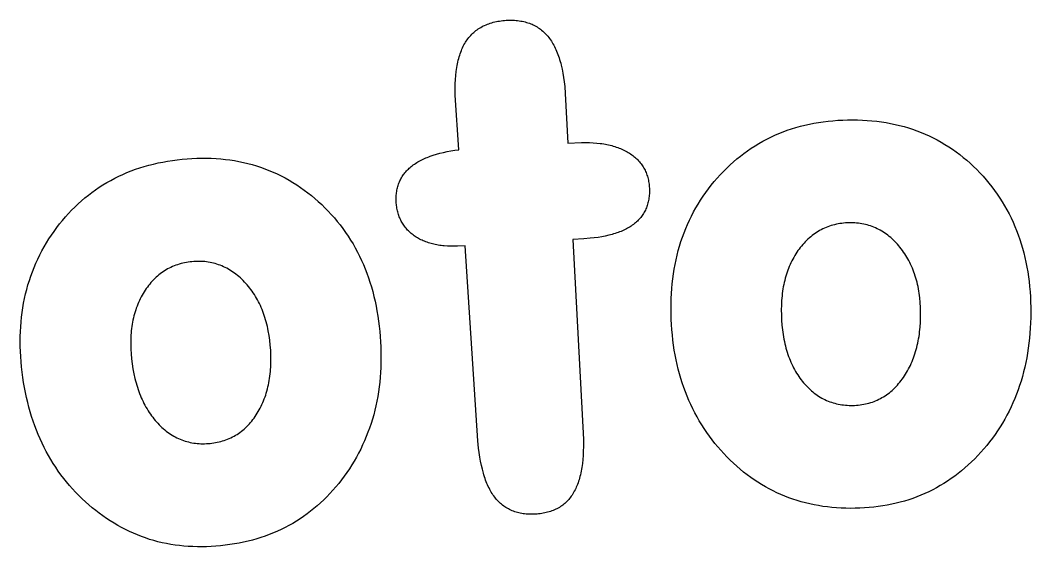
# Model space of a CAD drawing. Extents: x -180 to 180, y -105 to 115.
# Drawn here: x -28.27 to 0.59, y 7.85 to 22.89 of the extents above; entities that cross this region are included whole.
import ezdxf

# ---------------------------------------------------------------- set-up
doc = ezdxf.new("R2010")
doc.units = 0

msp = doc.modelspace()

# ---------------------------------------------------------------- linework, layer by layer
at = {"layer": 'TEXT'}
for points in [[(-15.563824, 16.450142, 0), (-15.779975, 16.437237, 0), (-15.878319, 16.434933, 0), (-15.974067, 16.435618, 0), (-16.067325, 16.439276, 0), (-16.158036, 16.445913, 0), (-16.202439, 16.450357, 0), (-16.246217, 16.455561, 0), (-16.289384, 16.461533, 0), (-16.331943, 16.468275, 0), (-16.373897, 16.475789, 0), (-16.415247, 16.484074, 0), (-16.455997, 16.493131, 0), (-16.496141, 16.502956, 0), (-16.535676, 16.513545, 0), (-16.574597, 16.524893, 0), (-16.612897, 16.536994, 0), (-16.650559, 16.549837, 0), (-16.687563, 16.563409, 0), (-16.723892, 16.577699, 0), (-16.759527, 16.592695, 0), (-16.794459, 16.608392, 0), (-16.82868, 16.624787, 0), (-16.86218, 16.641875, 0), (-16.894954, 16.659652, 0), (-16.926991, 16.678116, 0), (-16.958284, 16.697262, 0), (-16.988825, 16.717085, 0), (-17.018606, 16.737583, 0), (-17.047619, 16.758752, 0), (-17.075855, 16.780587, 0), (-17.103308, 16.803085, 0), (-17.129969, 16.826242, 0), (-17.15583, 16.850054, 0), (-17.180884, 16.874518, 0), (-17.205123, 16.899628, 0), (-17.228539, 16.925382, 0), (-17.251126, 16.951771, 0), (-17.272878, 16.978788, 0), (-17.293791, 17.006425, 0), (-17.313858, 17.034674, 0), (-17.333073, 17.063527, 0), (-17.351432, 17.092977, 0), (-17.368928, 17.123016, 0), (-17.385557, 17.153634, 0), (-17.401313, 17.184815, 0), (-17.416195, 17.216543, 0), (-17.430199, 17.2488, 0), (-17.443321, 17.281568, 0), (-17.455559, 17.314831, 0), (-17.466908, 17.348572, 0), (-17.477365, 17.382772, 0), (-17.486928, 17.417414, 0), (-17.495594, 17.452472, 0), (-17.50336, 17.487922, 0), (-17.510224, 17.523736, 0), (-17.516184, 17.559888, 0), (-17.521238, 17.596353, 0), (-17.525384, 17.633105, 0), (-17.528618, 17.670117, 0), (-17.530939, 17.707351, 0), (-17.53234, 17.74472, 0), (-17.532814, 17.782123, 0), (-17.532357, 17.81946, 0), (-17.53096, 17.856636, 0), (-17.528619, 17.893578, 0), (-17.52533, 17.930217, 0), (-17.521087, 17.966484, 0), (-17.515887, 18.00232, 0), (-17.509728, 18.037708, 0), (-17.502609, 18.072639, 0), (-17.49453, 18.107104, 0), (-17.485489, 18.141096, 0), (-17.475487, 18.174604, 0), (-17.464522, 18.207622, 0), (-17.452594, 18.240141, 0), (-17.439702, 18.272153, 0), (-17.425845, 18.303655, 0), (-17.411024, 18.334646, 0), (-17.395238, 18.365123, 0), (-17.378486, 18.395085, 0), (-17.360769, 18.42453, 0), (-17.342086, 18.453455, 0), (-17.322437, 18.481859, 0), (-17.301822, 18.509741, 0), (-17.28024, 18.5371, 0), (-17.257692, 18.563939, 0), (-17.234178, 18.590256, 0), (-17.209698, 18.616055, 0), (-17.184252, 18.641334, 0), (-17.157839, 18.666096, 0), (-17.130461, 18.690341, 0), (-17.102117, 18.714069, 0), (-17.072807, 18.737282, 0), (-17.042531, 18.759979, 0), (-17.01129, 18.78216, 0), (-16.979082, 18.803826, 0), (-16.945909, 18.824976, 0), (-16.91177, 18.845612, 0), (-16.876665, 18.865732, 0), (-16.840595, 18.885338, 0), (-16.803559, 18.90443, 0), (-16.765558, 18.923006, 0), (-16.726591, 18.941069, 0), (-16.686658, 18.958618, 0), (-16.64576, 18.975653, 0), (-16.603897, 18.992174, 0), (-16.561068, 19.008181, 0), (-16.472514, 19.038656, 0), (-16.380098, 19.067078, 0), (-16.283821, 19.093448, 0), (-16.183683, 19.117765, 0), (-16.079684, 19.140031, 0), (-15.971824, 19.160245, 0), (-15.860103, 19.178409, 0), (-15.744522, 19.194522, 0), (-15.8436, 20.751482, 0), (-15.845375, 20.819076, 0), (-15.846378, 20.950539, 0), (-15.844012, 21.077519, 0), (-15.838286, 21.200157, 0), (-15.829199, 21.318452, 0), (-15.816755, 21.432387, 0), (-15.809275, 21.487714, 0), (-15.800956, 21.541945, 0), (-15.7918, 21.595077, 0), (-15.781806, 21.647112, 0), (-15.770975, 21.69805, 0), (-15.759307, 21.747892, 0), (-15.746802, 21.796638, 0), (-15.733456, 21.844294, 0), (-15.719267, 21.890864, 0), (-15.704232, 21.936352, 0), (-15.688347, 21.980762, 0), (-15.671609, 22.024098, 0), (-15.654015, 22.06636, 0), (-15.635563, 22.107551, 0), (-15.61625, 22.147674, 0), (-15.596072, 22.186729, 0), (-15.575028, 22.22472, 0), (-15.553113, 22.261647, 0), (-15.530325, 22.297513, 0), (-15.50666, 22.33232, 0), (-15.482115, 22.36607, 0), (-15.456685, 22.398765, 0), (-15.430367, 22.430406, 0), (-15.403157, 22.460996, 0), (-15.37505, 22.490535, 0), (-15.346043, 22.519027, 0), (-15.316133, 22.546473, 0), (-15.285319, 22.572874, 0), (-15.253599, 22.598231, 0), (-15.220973, 22.622546, 0), (-15.187441, 22.645818, 0), (-15.153002, 22.66805, 0), (-15.117655, 22.689242, 0), (-15.081399, 22.709395, 0), (-15.044236, 22.72851, 0), (-15.006172, 22.746587, 0), (-14.967218, 22.763625, 0), (-14.927382, 22.779625, 0), (-14.886673, 22.794586, 0), (-14.8451, 22.808508, 0), (-14.802672, 22.821391, 0), (-14.759399, 22.833233, 0), (-14.715301, 22.844035, 0), (-14.670449, 22.853791, 0), (-14.624924, 22.862495, 0), (-14.578807, 22.870143, 0), (-14.532188, 22.876729, 0), (-14.485188, 22.882244, 0), (-14.437932, 22.886681, 0), (-14.390549, 22.890032, 0), (-14.343164, 22.892289, 0), (-14.295894, 22.893445, 0), (-14.248854, 22.893495, 0), (-14.202159, 22.892433, 0), (-14.155916, 22.890252, 0), (-14.110197, 22.886949, 0), (-14.065068, 22.882522, 0), (-14.020593, 22.876967, 0), (-13.976827, 22.870282, 0), (-13.933784, 22.862465, 0), (-13.891472, 22.853516, 0), (-13.849895, 22.843434, 0), (-13.809059, 22.832219, 0), (-13.768969, 22.819869, 0), (-13.729631, 22.806385, 0), (-13.691051, 22.791765, 0), (-13.653232, 22.776009, 0), (-13.616175, 22.759116, 0), (-13.579879, 22.741084, 0), (-13.544343, 22.721913, 0), (-13.509566, 22.701601, 0), (-13.475547, 22.680148, 0), (-13.442285, 22.657553, 0), (-13.409779, 22.633813, 0), (-13.378027, 22.608929, 0), (-13.347027, 22.582899, 0), (-13.316776, 22.555721, 0), (-13.28727, 22.527393, 0), (-13.258507, 22.497914, 0), (-13.230483, 22.467283, 0), (-13.203195, 22.435498, 0), (-13.17664, 22.402557, 0), (-13.150815, 22.368458, 0), (-13.125717, 22.333201, 0), (-13.101344, 22.296784, 0), (-13.077694, 22.259204, 0), (-13.054764, 22.220462, 0), (-13.032551, 22.180554, 0), (-13.011054, 22.13948, 0), (-12.990269, 22.097238, 0), (-12.970194, 22.053826, 0), (-12.950826, 22.00924, 0), (-12.93216, 21.963478, 0), (-12.914192, 21.916534, 0), (-12.896918, 21.868407, 0), (-12.880339, 21.819093, 0), (-12.864451, 21.768592, 0), (-12.849257, 21.716901, 0), (-12.834754, 21.664021, 0), (-12.820943, 21.609951, 0), (-12.7954, 21.498246, 0), (-12.772632, 21.381801, 0), (-12.752642, 21.260648, 0), (-12.735436, 21.134842, 0), (-12.721012, 21.004389, 0), (-12.70448, 20.797914, 0), (-12.6293, 19.379182, 0), (-12.238652, 19.398009, 0), (-12.125659, 19.399405, 0), (-12.015818, 19.397693, 0), (-11.90903, 19.39289, 0), (-11.805359, 19.385, 0), (-11.704798, 19.374002, 0), (-11.655662, 19.367324, 0), (-11.607284, 19.359855, 0), (-11.559661, 19.351594, 0), (-11.512792, 19.342541, 0), (-11.466675, 19.332695, 0), (-11.421314, 19.32206, 0), (-11.376715, 19.31064, 0), (-11.332882, 19.298441, 0), (-11.289822, 19.285467, 0), (-11.247552, 19.271731, 0), (-11.206088, 19.257249, 0), (-11.16545, 19.242034, 0), (-11.125653, 19.226099, 0), (-11.086707, 19.209451, 0), (-11.04862, 19.192094, 0), (-11.011399, 19.174034, 0), (-10.975052, 19.155277, 0), (-10.939586, 19.135826, 0), (-10.905009, 19.115688, 0), (-10.871329, 19.094867, 0), (-10.838553, 19.073368, 0), (-10.806687, 19.051196, 0), (-10.775741, 19.028353, 0), (-10.74572, 19.004844, 0), (-10.716631, 18.980672, 0), (-10.688483, 18.955841, 0), (-10.661282, 18.930355, 0), (-10.635035, 18.904217, 0), (-10.609749, 18.87743, 0), (-10.585429, 18.849998, 0), (-10.56208, 18.821922, 0), (-10.539707, 18.793204, 0), (-10.518314, 18.763846, 0), (-10.497906, 18.733851, 0), (-10.478487, 18.703221, 0), (-10.460063, 18.671957, 0), (-10.442638, 18.640062, 0), (-10.426213, 18.60754, 0), (-10.410792, 18.574397, 0), (-10.396375, 18.540636, 0), (-10.382965, 18.506262, 0), (-10.370564, 18.47128, 0), (-10.359172, 18.435694, 0), (-10.348793, 18.399509, 0), (-10.339428, 18.362737, 0), (-10.331078, 18.325415, 0), (-10.323741, 18.287587, 0), (-10.317418, 18.249299, 0), (-10.312108, 18.210602, 0), (-10.30781, 18.171575, 0), (-10.304523, 18.132305, 0), (-10.302243, 18.092879, 0), (-10.30097, 18.053385, 0), (-10.300702, 18.013913, 0), (-10.301439, 17.974556, 0), (-10.303181, 17.935406, 0), (-10.305927, 17.89655, 0), (-10.309676, 17.858056, 0), (-10.31443, 17.819988, 0), (-10.320188, 17.782408, 0), (-10.326951, 17.74537, 0), (-10.334717, 17.708891, 0), (-10.343488, 17.672979, 0), (-10.353263, 17.637642, 0), (-10.364041, 17.602888, 0), (-10.375823, 17.568723, 0), (-10.388608, 17.535156, 0), (-10.402396, 17.502195, 0), (-10.417186, 17.469846, 0), (-10.432979, 17.438112, 0), (-10.449773, 17.406994, 0), (-10.467569, 17.376495, 0), (-10.486365, 17.346614, 0), (-10.506161, 17.317356, 0), (-10.526957, 17.288719, 0), (-10.548751, 17.260708, 0), (-10.571544, 17.233321, 0), (-10.595335, 17.20656, 0), (-10.620122, 17.180423, 0), (-10.645906, 17.15491, 0), (-10.672685, 17.130019, 0), (-10.700458, 17.105749, 0), (-10.729225, 17.082101, 0), (-10.758986, 17.059072, 0), (-10.789739, 17.036662, 0), (-10.821483, 17.014871, 0), (-10.854219, 16.993697, 0), (-10.887944, 16.97314, 0), (-10.92266, 16.953199, 0), (-10.958364, 16.933874, 0), (-10.995057, 16.915163, 0), (-11.032738, 16.897066, 0), (-11.071406, 16.879582, 0), (-11.111059, 16.862711, 0), (-11.151697, 16.846451, 0), (-11.193319, 16.830803, 0), (-11.235922, 16.815765, 0), (-11.279507, 16.801338, 0), (-11.324073, 16.787522, 0), (-11.36962, 16.774317, 0), (-11.463658, 16.749741, 0), (-11.561621, 16.727609, 0), (-11.663514, 16.70792, 0), (-11.769355, 16.690664, 0), (-11.879171, 16.675832, 0), (-11.992909, 16.663422, 0), (-12.171352, 16.649309, 0), (-12.484499, 16.632674, 0), (-12.186341, 10.916498, 0), (-12.185362, 10.715427, 0), (-12.188564, 10.587051, 0), (-12.194847, 10.463212, 0), (-12.204207, 10.343912, 0), (-12.216633, 10.22916, 0), (-12.232119, 10.118964, 0), (-12.241007, 10.065577, 0), (-12.250657, 10.013332, 0), (-12.261068, 9.962228, 0), (-12.272239, 9.912267, 0), (-12.28417, 9.863449, 0), (-12.29686, 9.815771, 0), (-12.310309, 9.769232, 0), (-12.324517, 9.723829, 0), (-12.339486, 9.679559, 0), (-12.355217, 9.636416, 0), (-12.371715, 9.594395, 0), (-12.388981, 9.553488, 0), (-12.407022, 9.513688, 0), (-12.425845, 9.474985, 0), (-12.445461, 9.437371, 0), (-12.465881, 9.400834, 0), (-12.487112, 9.365366, 0), (-12.509161, 9.330962, 0), (-12.532031, 9.297621, 0), (-12.555728, 9.26534, 0), (-12.580254, 9.234115, 0), (-12.605615, 9.203944, 0), (-12.631814, 9.174824, 0), (-12.658855, 9.146753, 0), (-12.686743, 9.119728, 0), (-12.71548, 9.093746, 0), (-12.745068, 9.068806, 0), (-12.775509, 9.044907, 0), (-12.806804, 9.022046, 0), (-12.838956, 9.000221, 0), (-12.871967, 8.979431, 0), (-12.905839, 8.959673, 0), (-12.940572, 8.940947, 0), (-12.976161, 8.923251, 0), (-13.0126, 8.906585, 0), (-13.049882, 8.890948, 0), (-13.088001, 8.876341, 0), (-13.126951, 8.862762, 0), (-13.166724, 8.850211, 0), (-13.207315, 8.838688, 0), (-13.248706, 8.828193, 0), (-13.290838, 8.818728, 0), (-13.333643, 8.810299, 0), (-13.377048, 8.802907, 0), (-13.420979, 8.796558, 0), (-13.465323, 8.79126, 0), (-13.509963, 8.787018, 0), (-13.554782, 8.783842, 0), (-13.599662, 8.78174, 0), (-13.64449, 8.780717, 0), (-13.689154, 8.780783, 0), (-13.733542, 8.781945, 0), (-13.777549, 8.784208, 0), (-13.821101, 8.78758, 0), (-13.864131, 8.792064, 0), (-13.906572, 8.797667, 0), (-13.948367, 8.804392, 0), (-13.989501, 8.812241, 0), (-14.029965, 8.821215, 0), (-14.069755, 8.831316, 0), (-14.108864, 8.842544, 0), (-14.147285, 8.854902, 0), (-14.185012, 8.868388, 0), (-14.22204, 8.883006, 0), (-14.258362, 8.898756, 0), (-14.293978, 8.91564, 0), (-14.328889, 8.933658, 0), (-14.363094, 8.952812, 0), (-14.396595, 8.973102, 0), (-14.429392, 8.994532, 0), (-14.461484, 9.017101, 0), (-14.492873, 9.04081, 0), (-14.52356, 9.065662, 0), (-14.553546, 9.091658, 0), (-14.582834, 9.118799, 0), (-14.611426, 9.147086, 0), (-14.639325, 9.176522, 0), (-14.666534, 9.207108, 0), (-14.693056, 9.238845, 0), (-14.718891, 9.271735, 0), (-14.744045, 9.30578, 0), (-14.768523, 9.340984, 0), (-14.792334, 9.377355, 0), (-14.815484, 9.414895, 0), (-14.837981, 9.453612, 0), (-14.859827, 9.493509, 0), (-14.881027, 9.534588, 0), (-14.901583, 9.576855, 0), (-14.921497, 9.620312, 0), (-14.94077, 9.664961, 0), (-14.959402, 9.710803, 0), (-14.977393, 9.75784, 0), (-14.994744, 9.806072, 0), (-15.011453, 9.8555, 0), (-15.02752, 9.906125, 0), (-15.042943, 9.957945, 0), (-15.071859, 10.065173, 0), (-15.098193, 10.177183, 0), (-15.12194, 10.293972, 0), (-15.143091, 10.415535, 0), (-15.161641, 10.541877, 0), (-15.177586, 10.672989, 0), (-15.196626, 10.878807, 0)], [(-9.677445, 14.347975, 0), (-9.682423, 14.498363, 0), (-9.684446, 14.6472, 0), (-9.68351, 14.79449, 0), (-9.679613, 14.940232, 0), (-9.67275, 15.084428, 0), (-9.662918, 15.22708, 0), (-9.650115, 15.368188, 0), (-9.634336, 15.507754, 0), (-9.615579, 15.645779, 0), (-9.593842, 15.782263, 0), (-9.56912, 15.917204, 0), (-9.541411, 16.050604, 0), (-9.510713, 16.182461, 0), (-9.477022, 16.312776, 0), (-9.440337, 16.441548, 0), (-9.400654, 16.568776, 0), (-9.357971, 16.69446, 0), (-9.312291, 16.818592, 0), (-9.263617, 16.941165, 0), (-9.211954, 17.062173, 0), (-9.157305, 17.181606, 0), (-9.099672, 17.299458, 0), (-9.039061, 17.415721, 0), (-8.975474, 17.530387, 0), (-8.908923, 17.643439, 0), (-8.839452, 17.754819, 0), (-8.767113, 17.864461, 0), (-8.691958, 17.972295, 0), (-8.614045, 18.078249, 0), (-8.533463, 18.182218, 0), (-8.450306, 18.284094, 0), (-8.364668, 18.383765, 0), (-8.276645, 18.481123, 0), (-8.18633, 18.576061, 0), (-8.09382, 18.668474, 0), (-7.999208, 18.758254, 0), (-7.902584, 18.845303, 0), (-7.804017, 18.929546, 0), (-7.70357, 19.010913, 0), (-7.601308, 19.089338, 0), (-7.497286, 19.164757, 0), (-7.391536, 19.237139, 0), (-7.284084, 19.306459, 0), (-7.174954, 19.372689, 0), (-7.064166, 19.43581, 0), (-6.951724, 19.495817, 0), (-6.837622, 19.552709, 0), (-6.72186, 19.606488, 0), (-6.604432, 19.657153, 0), (-6.485327, 19.704709, 0), (-6.364528, 19.749164, 0), (-6.242023, 19.790523, 0), (-6.117798, 19.828791, 0), (-5.991847, 19.863971, 0), (-5.864162, 19.896066, 0), (-5.73474, 19.92508, 0), (-5.60358, 19.951013, 0), (-5.470704, 19.973866, 0), (-5.336139, 19.993638, 0), (-5.199915, 20.010327, 0), (-5.062102, 20.023931, 0), (-4.922943, 20.03444, 0), (-4.782761, 20.041843, 0), (-4.642013, 20.046129, 0), (-4.50119, 20.047286, 0), (-4.360774, 20.045308, 0), (-4.221218, 20.04019, 0), (-4.082856, 20.031934, 0), (-3.94595, 20.020543, 0), (-3.81058, 20.006019, 0), (-3.67678, 19.988363, 0), (-3.544585, 19.967577, 0), (-3.414025, 19.943662, 0), (-3.285106, 19.916615, 0), (-3.157832, 19.886435, 0), (-3.032203, 19.853119, 0), (-2.908219, 19.816665, 0), (-2.78587, 19.777063, 0), (-2.665141, 19.734308, 0), (-2.54602, 19.688388, 0), (-2.428493, 19.639299, 0), (-2.312553, 19.587034, 0), (-2.198193, 19.531592, 0), (-2.085406, 19.472968, 0), (-1.974191, 19.411163, 0), (-1.864566, 19.346199, 0), (-1.756555, 19.278101, 0), (-1.650182, 19.206892, 0), (-1.545478, 19.132607, 0), (-1.442503, 19.055306, 0), (-1.341322, 18.97506, 0), (-1.242003, 18.891938, 0), (-1.144617, 18.806015, 0), (-1.049254, 18.717386, 0), (-0.956009, 18.626153, 0), (-0.864977, 18.532418, 0), (-0.776252, 18.436281, 0), (-0.689924, 18.337842, 0), (-0.606083, 18.237198, 0), (-0.524817, 18.134448, 0), (-0.446211, 18.029683, 0), (-0.370324, 17.922975, 0), (-0.297213, 17.814388, 0), (-0.226931, 17.703986, 0), (-0.159529, 17.591828, 0), (-0.095029, 17.477944, 0), (-0.033449, 17.362358, 0), (0.025195, 17.245094, 0), (0.080889, 17.126172, 0), (0.133635, 17.005591, 0), (0.183438, 16.883345, 0), (0.230305, 16.759429, 0), (0.274242, 16.633836, 0), (0.315258, 16.506548, 0), (0.353365, 16.377549, 0), (0.388575, 16.246821, 0), (0.420897, 16.114346, 0), (0.450341, 15.980117, 0), (0.476914, 15.844126, 0), (0.500625, 15.706367, 0), (0.521481, 15.566839, 0), (0.539488, 15.425567, 0), (0.55465, 15.282583, 0), (0.566971, 15.137919, 0), (0.576457, 14.991654, 0), (0.583114, 14.84406, 0), (0.58695, 14.695489, 0), (0.587971, 14.546433, 0), (0.586181, 14.397417, 0), (0.581587, 14.248941, 0), (0.574198, 14.101472, 0), (0.564024, 13.95534, 0), (0.551076, 13.810801, 0), (0.53536, 13.667928, 0), (0.516877, 13.52675, 0), (0.495633, 13.387297, 0), (0.471629, 13.249591, 0), (0.444866, 13.113635, 0), (0.415343, 12.979423, 0), (0.383059, 12.846952, 0), (0.348014, 12.716214, 0), (0.310202, 12.587193, 0), (0.269618, 12.459867, 0), (0.226254, 12.334217, 0), (0.180106, 12.210223, 0), (0.131172, 12.087871, 0), (0.079449, 11.96715, 0), (0.024938, 11.848045, 0), (-0.032361, 11.73055, 0), (-0.092426, 11.614681, 0), (-0.155233, 11.500457, 0), (-0.220758, 11.387901, 0), (-0.28897, 11.27704, 0), (-0.35981, 11.167935, 0), (-0.433216, 11.060655, 0), (-0.509121, 10.955268, 0), (-0.587459, 10.851847, 0), (-0.66814, 10.750489, 0), (-0.751074, 10.651293, 0), (-0.836168, 10.55436, 0), (-0.923332, 10.459788, 0), (-1.012479, 10.367674, 0), (-1.103525, 10.278109, 0), (-1.196383, 10.191188, 0), (-1.290974, 10.106997, 0), (-1.387244, 10.0256, 0), (-1.485143, 9.947052, 0), (-1.584621, 9.87141, 0), (-1.685638, 9.798722, 0), (-1.788182, 9.729001, 0), (-1.89225, 9.662254, 0), (-1.997839, 9.598487, 0), (-2.104945, 9.537706, 0), (-2.213566, 9.479918, 0), (-2.323698, 9.425128, 0), (-2.435338, 9.373342, 0), (-2.548485, 9.324565, 0), (-2.66315, 9.278799, 0), (-2.779345, 9.236044, 0), (-2.897082, 9.1963, 0), (-3.016374, 9.159566, 0), (-3.137233, 9.125835, 0), (-3.259669, 9.095098, 0), (-3.383694, 9.067346, 0), (-3.509312, 9.042571, 0), (-3.636503, 9.020768, 0), (-3.765243, 9.001929, 0), (-3.895506, 8.98605, 0), (-4.027221, 8.973126, 0), (-4.160146, 8.963153, 0), (-4.293961, 8.956132, 0), (-4.428224, 8.95207, 0), (-4.562469, 8.950977, 0), (-4.696255, 8.952861, 0), (-4.82918, 8.957732, 0), (-4.960971, 8.9656, 0), (-5.091425, 8.976476, 0), (-5.220491, 8.990367, 0), (-5.348152, 9.007282, 0), (-5.474395, 9.027227, 0), (-5.59921, 9.050212, 0), (-5.722604, 9.076245, 0), (-5.844592, 9.105338, 0), (-5.965187, 9.137502, 0), (-6.084401, 9.172747, 0), (-6.202247, 9.211075, 0), (-6.318738, 9.25249, 0), (-6.433885, 9.296992, 0), (-6.5477, 9.344583, 0), (-6.660178, 9.395256, 0), (-6.771315, 9.449004, 0), (-6.881105, 9.505818, 0), (-6.989542, 9.565692, 0), (-7.096621, 9.628618, 0), (-7.202336, 9.694587, 0), (-7.306681, 9.763593, 0), (-7.409643, 9.835619, 0), (-7.511173, 9.910612, 0), (-7.611213, 9.988511, 0), (-7.709707, 10.069256, 0), (-7.806589, 10.152778, 0), (-7.901766, 10.238984, 0), (-7.995139, 10.327774, 0), (-8.086606, 10.419046, 0), (-8.176068, 10.512701, 0), (-8.263426, 10.608645, 0), (-8.348583, 10.706783, 0), (-8.43144, 10.807021, 0), (-8.511906, 10.909273, 0), (-8.58991, 11.013476, 0), (-8.66539, 11.119578, 0), (-8.738282, 11.227523, 0), (-8.808532, 11.337266, 0), (-8.876122, 11.448795, 0), (-8.941044, 11.562104, 0), (-9.00329, 11.677189, 0), (-9.062852, 11.794044, 0), (-9.119721, 11.912666, 0), (-9.17389, 12.03305, 0), (-9.225349, 12.155191, 0), (-9.274092, 12.279085, 0), (-9.320116, 12.404731, 0), (-9.363417, 12.53213, 0), (-9.403992, 12.661283, 0), (-9.441839, 12.792188, 0), (-9.476954, 12.924847, 0), (-9.509335, 13.05926, 0), (-9.53898, 13.195427, 0), (-9.565885, 13.333348, 0), (-9.59005, 13.473025, 0), (-9.611474, 13.614457, 0), (-9.630155, 13.757645, 0), (-9.646094, 13.90259, 0), (-9.659289, 14.049293, 0), (-9.66974, 14.197755, 0)], [(-28.211113, 12.840671, 0), (-28.228126, 12.990176, 0), (-28.242067, 13.138375, 0), (-28.252931, 13.285267, 0), (-28.260717, 13.430854, 0), (-28.265419, 13.575139, 0), (-28.267037, 13.718122, 0), (-28.265565, 13.859804, 0), (-28.261001, 14.000188, 0), (-28.253342, 14.139274, 0), (-28.242585, 14.277063, 0), (-28.228727, 14.413554, 0), (-28.211766, 14.548748, 0), (-28.191697, 14.682644, 0), (-28.168519, 14.815242, 0), (-28.142229, 14.946542, 0), (-28.112823, 15.076544, 0), (-28.080301, 15.205246, 0), (-28.044663, 15.332642, 0), (-28.005913, 15.458725, 0), (-27.964054, 15.583485, 0), (-27.919088, 15.706916, 0), (-27.87102, 15.829009, 0), (-27.81985, 15.949757, 0), (-27.765584, 16.069151, 0), (-27.708229, 16.187174, 0), (-27.647827, 16.303764, 0), (-27.584422, 16.41885, 0), (-27.518062, 16.532361, 0), (-27.448799, 16.644217, 0), (-27.376713, 16.754308, 0), (-27.301889, 16.862518, 0), (-27.224412, 16.968728, 0), (-27.144369, 17.072824, 0), (-27.061845, 17.174689, 0), (-26.976927, 17.274212, 0), (-26.8897, 17.371279, 0), (-26.800247, 17.465783, 0), (-26.708629, 17.557644, 0), (-26.614905, 17.646789, 0), (-26.519133, 17.733145, 0), (-26.421365, 17.816645, 0), (-26.32163, 17.897254, 0), (-26.21995, 17.974945, 0), (-26.116348, 18.049691, 0), (-26.010844, 18.121468, 0), (-25.903439, 18.190272, 0), (-25.79413, 18.256103, 0), (-25.682915, 18.318962, 0), (-25.569789, 18.378848, 0), (-25.454741, 18.43577, 0), (-25.337757, 18.489732, 0), (-25.218823, 18.540744, 0), (-25.097927, 18.58881, 0), (-24.975062, 18.633935, 0), (-24.850222, 18.676122, 0), (-24.723404, 18.715374, 0), (-24.594606, 18.751693, 0), (-24.463852, 18.785076, 0), (-24.331168, 18.815521, 0), (-24.196584, 18.843024, 0), (-24.060168, 18.867576, 0), (-23.922165, 18.889149, 0), (-23.782894, 18.907706, 0), (-23.642811, 18.923199, 0), (-23.502405, 18.935578, 0), (-23.362155, 18.944797, 0), (-23.222514, 18.950816, 0), (-23.083815, 18.95361, 0), (-22.946321, 18.953162, 0), (-22.810111, 18.949466, 0), (-22.675219, 18.942522, 0), (-22.541682, 18.932329, 0), (-22.409527, 18.918884, 0), (-22.278763, 18.902186, 0), (-22.149392, 18.882233, 0), (-22.021415, 18.859021, 0), (-21.894833, 18.832547, 0), (-21.769634, 18.802806, 0), (-21.645804, 18.76979, 0), (-21.523329, 18.733491, 0), (-21.402196, 18.693904, 0), (-21.282397, 18.651025, 0), (-21.163924, 18.60485, 0), (-21.04677, 18.555378, 0), (-20.930933, 18.50261, 0), (-20.816434, 18.446565, 0), (-20.703297, 18.387266, 0), (-20.591547, 18.324736, 0), (-20.481218, 18.259005, 0), (-20.372374, 18.190131, 0), (-20.265085, 18.118177, 0), (-20.159424, 18.043208, 0), (-20.055467, 17.965292, 0), (-19.953311, 17.884518, 0), (-19.85306, 17.80098, 0), (-19.754817, 17.714771, 0), (-19.658683, 17.625985, 0), (-19.564756, 17.534713, 0), (-19.473134, 17.441044, 0), (-19.383914, 17.345072, 0), (-19.297187, 17.24688, 0), (-19.213018, 17.146534, 0), (-19.13147, 17.044094, 0), (-19.052601, 16.939621, 0), (-18.976466, 16.833167, 0), (-18.903091, 16.724762, 0), (-18.832494, 16.614429, 0), (-18.764695, 16.50219, 0), (-18.699707, 16.388063, 0), (-18.637531, 16.272048, 0), (-18.578158, 16.15414, 0), (-18.521584, 16.034334, 0), (-18.467801, 15.912622, 0), (-18.416797, 15.788991, 0), (-18.368559, 15.663422, 0), (-18.323076, 15.535898, 0), (-18.280334, 15.406405, 0), (-18.240325, 15.274935, 0), (-18.20304, 15.141481, 0), (-18.168469, 15.006036, 0), (-18.136605, 14.868602, 0), (-18.107445, 14.729204, 0), (-18.080987, 14.587873, 0), (-18.057229, 14.444642, 0), (-18.036171, 14.29959, 0), (-18.017829, 14.152988, 0), (-18.002223, 14.005189, 0), (-17.989386, 13.856684, 0), (-17.979355, 13.707995, 0), (-17.972162, 13.559622, 0), (-17.967838, 13.412031, 0), (-17.966396, 13.265552, 0), (-17.967846, 13.120441, 0), (-17.972188, 12.976771, 0), (-17.979423, 12.834572, 0), (-17.989549, 12.693873, 0), (-18.002564, 12.554697, 0), (-18.01847, 12.417046, 0), (-18.037266, 12.280915, 0), (-18.058951, 12.1463, 0), (-18.083529, 12.013194, 0), (-18.111001, 11.88158, 0), (-18.141372, 11.751435, 0), (-18.174648, 11.62274, 0), (-18.210831, 11.495476, 0), (-18.249923, 11.369627, 0), (-18.291925, 11.245182, 0), (-18.336837, 11.122127, 0), (-18.384656, 11.000455, 0), (-18.435363, 10.880184, 0), (-18.488934, 10.761336, 0), (-18.545348, 10.643934, 0), (-18.604574, 10.528009, 0), (-18.666561, 10.413625, 0), (-18.731248, 10.300856, 0), (-18.798577, 10.189776, 0), (-18.868484, 10.080464, 0), (-18.94089, 9.97302, 0), (-19.01571, 9.867553, 0), (-19.092861, 9.76417, 0), (-19.172259, 9.662978, 0), (-19.253825, 9.564076, 0), (-19.337483, 9.467566, 0), (-19.423154, 9.373546, 0), (-19.510767, 9.282111, 0), (-19.600272, 9.193327, 0), (-19.691625, 9.107253, 0), (-19.784781, 9.02395, 0), (-19.879704, 8.943467, 0), (-19.976384, 8.865822, 0), (-20.074819, 8.791019, 0), (-20.175005, 8.719066, 0), (-20.27694, 8.649967, 0), (-20.380622, 8.583731, 0), (-20.486048, 8.520362, 0), (-20.593216, 8.459868, 0), (-20.702125, 8.402253, 0), (-20.812785, 8.347517, 0), (-20.925211, 8.29566, 0), (-21.039413, 8.246682, 0), (-21.155406, 8.200579, 0), (-21.273199, 8.157343, 0), (-21.392803, 8.116966, 0), (-21.514228, 8.079437, 0), (-21.637479, 8.044747, 0), (-21.762535, 8.012893, 0), (-21.88937, 7.98387, 0), (-22.017958, 7.957675, 0), (-22.148229, 7.934308, 0), (-22.27994, 7.913786, 0), (-22.412773, 7.896133, 0), (-22.546287, 7.881394, 0), (-22.680019, 7.869613, 0), (-22.813529, 7.860836, 0), (-22.946419, 7.855102, 0), (-23.078417, 7.852446, 0), (-23.209323, 7.852893, 0), (-23.339084, 7.856455, 0), (-23.467688, 7.863141, 0), (-23.59512, 7.87296, 0), (-23.72137, 7.88592, 0), (-23.846449, 7.902031, 0), (-23.97037, 7.921303, 0), (-24.093148, 7.943746, 0), (-24.214797, 7.969369, 0), (-24.335328, 7.998173, 0), (-24.454756, 8.03016, 0), (-24.573092, 8.065331, 0), (-24.690347, 8.103686, 0), (-24.806517, 8.145219, 0), (-24.921597, 8.189922, 0), (-25.035579, 8.237789, 0), (-25.148459, 8.288812, 0), (-25.260229, 8.342984, 0), (-25.370884, 8.400298, 0), (-25.480418, 8.460747, 0), (-25.588815, 8.524315, 0), (-25.696022, 8.590954, 0), (-25.801978, 8.660608, 0), (-25.906621, 8.733221, 0), (-26.009882, 8.80873, 0), (-26.111659, 8.88705, 0), (-26.211845, 8.968088, 0), (-26.310331, 9.051752, 0), (-26.407011, 9.137951, 0), (-26.501779, 9.226598, 0), (-26.594529, 9.317608, 0), (-26.685156, 9.410894, 0), (-26.773562, 9.506378, 0), (-26.859672, 9.604003, 0), (-26.943418, 9.703722, 0), (-27.024734, 9.805486, 0), (-27.103559, 9.909253, 0), (-27.179878, 10.015012, 0), (-27.253679, 10.122758, 0), (-27.324956, 10.232489, 0), (-27.393699, 10.344199, 0), (-27.459901, 10.457886, 0), (-27.523551, 10.573544, 0), (-27.584642, 10.69117, 0), (-27.643166, 10.810761, 0), (-27.69912, 10.932317, 0), (-27.752499, 11.055838, 0), (-27.803302, 11.181324, 0), (-27.851526, 11.308776, 0), (-27.897168, 11.438194, 0), (-27.940224, 11.56958, 0), (-27.980693, 11.702933, 0), (-28.018571, 11.838254, 0), (-28.053857, 11.975544, 0), (-28.086552, 12.114804, 0), (-28.116653, 12.256033, 0), (-28.14416, 12.399234, 0), (-28.169073, 12.544407, 0), (-28.191391, 12.691552, 0)], [(-6.534524, 14.475748, 0), (-6.528268, 14.329382, 0), (-6.517819, 14.186715, 0), (-6.503179, 14.04775, 0), (-6.48435, 13.912488, 0), (-6.473365, 13.846245, 0), (-6.461334, 13.780929, 0), (-6.448256, 13.716539, 0), (-6.434131, 13.653075, 0), (-6.418961, 13.590538, 0), (-6.402746, 13.528927, 0), (-6.385484, 13.468243, 0), (-6.367178, 13.408486, 0), (-6.347827, 13.349657, 0), (-6.327433, 13.291756, 0), (-6.305998, 13.234786, 0), (-6.283524, 13.178748, 0), (-6.260013, 13.123645, 0), (-6.235468, 13.069477, 0), (-6.20989, 13.016247, 0), (-6.183281, 12.963957, 0), (-6.155647, 12.912611, 0), (-6.127007, 12.862229, 0), (-6.097381, 12.812832, 0), (-6.066791, 12.764442, 0), (-6.035262, 12.717085, 0), (-6.002825, 12.670796, 0), (-5.969514, 12.625611, 0), (-5.935364, 12.58157, 0), (-5.900406, 12.538708, 0), (-5.864671, 12.497062, 0), (-5.828186, 12.456669, 0), (-5.790978, 12.417562, 0), (-5.753074, 12.379776, 0), (-5.714486, 12.343334, 0), (-5.675227, 12.308258, 0), (-5.635307, 12.274568, 0), (-5.594737, 12.242281, 0), (-5.55352, 12.211404, 0), (-5.511658, 12.181939, 0), (-5.469152, 12.153887, 0), (-5.426005, 12.127251, 0), (-5.382219, 12.102033, 0), (-5.337796, 12.078234, 0), (-5.292737, 12.055857, 0), (-5.247046, 12.034904, 0), (-5.200727, 12.015375, 0), (-5.153788, 11.99727, 0), (-5.106235, 11.980589, 0), (-5.058074, 11.965333, 0), (-5.009311, 11.951501, 0), (-4.959953, 11.939093, 0), (-4.910007, 11.92811, 0), (-4.859487, 11.918551, 0), (-4.808443, 11.910414, 0), (-4.756933, 11.903695, 0), (-4.705017, 11.898392, 0), (-4.652759, 11.894501, 0), (-4.600252, 11.892019, 0), (-4.547592, 11.890944, 0), (-4.494879, 11.891273, 0), (-4.442211, 11.893003, 0), (-4.389679, 11.896135, 0), (-4.337377, 11.900668, 0), (-4.285397, 11.906603, 0), (-4.233824, 11.91394, 0), (-4.182719, 11.922682, 0), (-4.132135, 11.932831, 0), (-4.082125, 11.94439, 0), (-4.032736, 11.957362, 0), (-3.98398, 11.971748, 0), (-3.935864, 11.987547, 0), (-3.888394, 12.004759, 0), (-3.841575, 12.023385, 0), (-3.795414, 12.043424, 0), (-3.749915, 12.064878, 0), (-3.705085, 12.087744, 0), (-3.660929, 12.112025, 0), (-3.617451, 12.137716, 0), (-3.574653, 12.164817, 0), (-3.532537, 12.193324, 0), (-3.491108, 12.223235, 0), (-3.450367, 12.254548, 0), (-3.410317, 12.287259, 0), (-3.370961, 12.321368, 0), (-3.332303, 12.356866, 0), (-3.294357, 12.393735, 0), (-3.257137, 12.431947, 0), (-3.220656, 12.47148, 0), (-3.184933, 12.512305, 0), (-3.149991, 12.554383, 0), (-3.11586, 12.597671, 0), (-3.082566, 12.642129, 0), (-3.050137, 12.687713, 0), (-3.018603, 12.734384, 0), (-2.987992, 12.782102, 0), (-2.958332, 12.830825, 0), (-2.929653, 12.880517, 0), (-2.901973, 12.931152, 0), (-2.875314, 12.982708, 0), (-2.849695, 13.035161, 0), (-2.825131, 13.088492, 0), (-2.80163, 13.142697, 0), (-2.779192, 13.197775, 0), (-2.757821, 13.253725, 0), (-2.73752, 13.310547, 0), (-2.71829, 13.368238, 0), (-2.700135, 13.426799, 0), (-2.683056, 13.486229, 0), (-2.667057, 13.546528, 0), (-2.65214, 13.607701, 0), (-2.638307, 13.669755, 0), (-2.625559, 13.732699, 0), (-2.6139, 13.796535, 0), (-2.603327, 13.86126, 0), (-2.59384, 13.926866, 0), (-2.585438, 13.993347, 0), (-2.571883, 14.12886, 0), (-2.562654, 14.267517, 0), (-2.557743, 14.408677, 0), (-2.557147, 14.55038, 0), (-2.560894, 14.690424, 0), (-2.569009, 14.827967, 0), (-2.581522, 14.96258, 0), (-2.589438, 15.028714, 0), (-2.598467, 15.094038, 0), (-2.608612, 15.158533, 0), (-2.619875, 15.222196, 0), (-2.632255, 15.285026, 0), (-2.645754, 15.347022, 0), (-2.660371, 15.408183, 0), (-2.676108, 15.468509, 0), (-2.692963, 15.527999, 0), (-2.710939, 15.586652, 0), (-2.730034, 15.644467, 0), (-2.750246, 15.701442, 0), (-2.771575, 15.757577, 0), (-2.794016, 15.812868, 0), (-2.817569, 15.867314, 0), (-2.84223, 15.920914, 0), (-2.867997, 15.973664, 0), (-2.894869, 16.025564, 0), (-2.922839, 16.076607, 0), (-2.951886, 16.126774, 0), (-2.981984, 16.176038, 0), (-3.013109, 16.224377, 0), (-3.045234, 16.271761, 0), (-3.078317, 16.318149, 0), (-3.112317, 16.363496, 0), (-3.147191, 16.407757, 0), (-3.182896, 16.450886, 0), (-3.219395, 16.49284, 0), (-3.256647, 16.533574, 0), (-3.294615, 16.573046, 0), (-3.333264, 16.611213, 0), (-3.372571, 16.648047, 0), (-3.412517, 16.68352, 0), (-3.453084, 16.717605, 0), (-3.494256, 16.75028, 0), (-3.536028, 16.781539, 0), (-3.578399, 16.811376, 0), (-3.621366, 16.839791, 0), (-3.664928, 16.866779, 0), (-3.709084, 16.892338, 0), (-3.75383, 16.916464, 0), (-3.799167, 16.939155, 0), (-3.845091, 16.960408, 0), (-3.891599, 16.980222, 0), (-3.938687, 16.998597, 0), (-3.986351, 17.015531, 0), (-4.034588, 17.031025, 0), (-4.083392, 17.045077, 0), (-4.132761, 17.057687, 0), (-4.18269, 17.068854, 0), (-4.233168, 17.078579, 0), (-4.284158, 17.086864, 0), (-4.335614, 17.093711, 0), (-4.387492, 17.099122, 0), (-4.439741, 17.103102, 0), (-4.492276, 17.105652, 0), (-4.545011, 17.106778, 0), (-4.597855, 17.106482, 0), (-4.650718, 17.104769, 0), (-4.703507, 17.101641, 0), (-4.756129, 17.097099, 0), (-4.80849, 17.091145, 0), (-4.860501, 17.08378, 0), (-4.912093, 17.075004, 0), (-4.963204, 17.064816, 0), (-5.01377, 17.053217, 0), (-5.063738, 17.040204, 0), (-5.113088, 17.02578, 0), (-5.161813, 17.009943, 0), (-5.209904, 16.992696, 0), (-5.257352, 16.974037, 0), (-5.304148, 16.953969, 0), (-5.350285, 16.932491, 0), (-5.395753, 16.909604, 0), (-5.440544, 16.885309, 0), (-5.484653, 16.859609, 0), (-5.528075, 16.832507, 0), (-5.570805, 16.804005, 0), (-5.612838, 16.774108, 0), (-5.65417, 16.742817, 0), (-5.694796, 16.710137, 0), (-5.73471, 16.67607, 0), (-5.773906, 16.640623, 0), (-5.812367, 16.603819, 0), (-5.850074, 16.565687, 0), (-5.887008, 16.526253, 0), (-5.923146, 16.485547, 0), (-5.958461, 16.443613, 0), (-5.992921, 16.400493, 0), (-6.026495, 16.356235, 0), (-6.059152, 16.310881, 0), (-6.090862, 16.264474, 0), (-6.121592, 16.217057, 0), (-6.151313, 16.168673, 0), (-6.179997, 16.119359, 0), (-6.207623, 16.069145, 0), (-6.234173, 16.018054, 0), (-6.25963, 15.966112, 0), (-6.283978, 15.91334, 0), (-6.307212, 15.859744, 0), (-6.329333, 15.805327, 0), (-6.350337, 15.750091, 0), (-6.370223, 15.694038, 0), (-6.388989, 15.637171, 0), (-6.406635, 15.579494, 0), (-6.423158, 15.521008, 0), (-6.438556, 15.461715, 0), (-6.45283, 15.401616, 0), (-6.46598, 15.340712, 0), (-6.478005, 15.279002, 0), (-6.488905, 15.216487, 0), (-6.49868, 15.153167, 0), (-6.50733, 15.089042, 0), (-6.514854, 15.024113, 0), (-6.521253, 14.95838, 0), (-6.526527, 14.891842, 0), (-6.533697, 14.756357, 0), (-6.536363, 14.617658, 0)], [(-25.086697, 13.219539, 0), (-25.068777, 13.07414, 0), (-25.046972, 12.932763, 0), (-25.021283, 12.79541, 0), (-24.991713, 12.662083, 0), (-24.975472, 12.596928, 0), (-24.958262, 12.532781, 0), (-24.940083, 12.46964, 0), (-24.920934, 12.407506, 0), (-24.900816, 12.346379, 0), (-24.87973, 12.28626, 0), (-24.857675, 12.227147, 0), (-24.834652, 12.169042, 0), (-24.810662, 12.111945, 0), (-24.785705, 12.055857, 0), (-24.759785, 12.000779, 0), (-24.732904, 11.946714, 0), (-24.705063, 11.893663, 0), (-24.676266, 11.841627, 0), (-24.646513, 11.790608, 0), (-24.615809, 11.740608, 0), (-24.584157, 11.691631, 0), (-24.551578, 11.643695, 0), (-24.518096, 11.59682, 0), (-24.483733, 11.551026, 0), (-24.448516, 11.506336, 0), (-24.41248, 11.462782, 0), (-24.375661, 11.420399, 0), (-24.338095, 11.379223, 0), (-24.29982, 11.339287, 0), (-24.260866, 11.300625, 0), (-24.221264, 11.263271, 0), (-24.181045, 11.227257, 0), (-24.140237, 11.192615, 0), (-24.098855, 11.159367, 0), (-24.056913, 11.127534, 0), (-24.014423, 11.097135, 0), (-23.971396, 11.068187, 0), (-23.927837, 11.040695, 0), (-23.883747, 11.014662, 0), (-23.839129, 10.990089, 0), (-23.793984, 10.966978, 0), (-23.748316, 10.945331, 0), (-23.702125, 10.92515, 0), (-23.655414, 10.906437, 0), (-23.608186, 10.889193, 0), (-23.560446, 10.873418, 0), (-23.512202, 10.859112, 0), (-23.463458, 10.846275, 0), (-23.414222, 10.834905, 0), (-23.364501, 10.825004, 0), (-23.314299, 10.816569, 0), (-23.263624, 10.809601, 0), (-23.212491, 10.804098, 0), (-23.160948, 10.800054, 0), (-23.109055, 10.797461, 0), (-23.056869, 10.796311, 0), (-23.004455, 10.796595, 0), (-22.951904, 10.798305, 0), (-22.899314, 10.801428, 0), (-22.846782, 10.805955, 0), (-22.794406, 10.811875, 0), (-22.742278, 10.819181, 0), (-22.69049, 10.827865, 0), (-22.639135, 10.837921, 0), (-22.588297, 10.849341, 0), (-22.538038, 10.862124, 0), (-22.488409, 10.876269, 0), (-22.439466, 10.891774, 0), (-22.391253, 10.908637, 0), (-22.343785, 10.926859, 0), (-22.297067, 10.946438, 0), (-22.251106, 10.967375, 0), (-22.205906, 10.989669, 0), (-22.161473, 11.01332, 0), (-22.117814, 11.038326, 0), (-22.074935, 11.064689, 0), (-22.03284, 11.092407, 0), (-21.991532, 11.121478, 0), (-21.951015, 11.151898, 0), (-21.91129, 11.183667, 0), (-21.872361, 11.21678, 0), (-21.834229, 11.251235, 0), (-21.796898, 11.28703, 0), (-21.76037, 11.324161, 0), (-21.724649, 11.362624, 0), (-21.689746, 11.402394, 0), (-21.655673, 11.443447, 0), (-21.622443, 11.485757, 0), (-21.59007, 11.529294, 0), (-21.558576, 11.574018, 0), (-21.527986, 11.619885, 0), (-21.498324, 11.66685, 0), (-21.469614, 11.714869, 0), (-21.441882, 11.763901, 0), (-21.415153, 11.813902, 0), (-21.389454, 11.86483, 0), (-21.364808, 11.916646, 0), (-21.341234, 11.969322, 0), (-21.318751, 12.022835, 0), (-21.297375, 12.077159, 0), (-21.277122, 12.132275, 0), (-21.257998, 12.188178, 0), (-21.240003, 12.244866, 0), (-21.223142, 12.302339, 0), (-21.207416, 12.360595, 0), (-21.192827, 12.419633, 0), (-21.179379, 12.479452, 0), (-21.167074, 12.540052, 0), (-21.155914, 12.601432, 0), (-21.145902, 12.663598, 0), (-21.137041, 12.726556, 0), (-21.129333, 12.790314, 0), (-21.122781, 12.854875, 0), (-21.117383, 12.920236, 0), (-21.113137, 12.986389, 0), (-21.110043, 13.053328, 0), (-21.107296, 13.18949, 0), (-21.109113, 13.328441, 0), (-21.115433, 13.469546, 0), (-21.126101, 13.610848, 0), (-21.140967, 13.750151, 0), (-21.159992, 13.886614, 0), (-21.183169, 14.019806, 0), (-21.19632, 14.085101, 0), (-21.210515, 14.149501, 0), (-21.225759, 14.212985, 0), (-21.242051, 14.275551, 0), (-21.259391, 14.337198, 0), (-21.277781, 14.397924, 0), (-21.297219, 14.457729, 0), (-21.317708, 14.516613, 0), (-21.339247, 14.574574, 0), (-21.361835, 14.631611, 0), (-21.385474, 14.687725, 0), (-21.410162, 14.742913, 0), (-21.435895, 14.797173, 0), (-21.462671, 14.850504, 0), (-21.490488, 14.902904, 0), (-21.519344, 14.954372, 0), (-21.549236, 15.004906, 0), (-21.580162, 15.054504, 0), (-21.612115, 15.103161, 0), (-21.645073, 15.150858, 0), (-21.679008, 15.197572, 0), (-21.713893, 15.243281, 0), (-21.7497, 15.28796, 0), (-21.786384, 15.331569, 0), (-21.823899, 15.374067, 0), (-21.8622, 15.415413, 0), (-21.901241, 15.455564, 0), (-21.940979, 15.494481, 0), (-21.981373, 15.532122, 0), (-22.022381, 15.568447, 0), (-22.063964, 15.603417, 0), (-22.106097, 15.637006, 0), (-22.148761, 15.669187, 0), (-22.191933, 15.699936, 0), (-22.235597, 15.729231, 0), (-22.279747, 15.757064, 0), (-22.324382, 15.783435, 0), (-22.369498, 15.808339, 0), (-22.415095, 15.831773, 0), (-22.46117, 15.853735, 0), (-22.507721, 15.874222, 0), (-22.554746, 15.893231, 0), (-22.602244, 15.91076, 0), (-22.650209, 15.926808, 0), (-22.698639, 15.941374, 0), (-22.747529, 15.954458, 0), (-22.796875, 15.966061, 0), (-22.846674, 15.976181, 0), (-22.89692, 15.984819, 0), (-22.947611, 15.991974, 0), (-22.998735, 15.997647, 0), (-23.050255, 16.001843, 0), (-23.102126, 16.004568, 0), (-23.154304, 16.005829, 0), (-23.206737, 16.005633, 0), (-23.259343, 16.003989, 0), (-23.312034, 16.000909, 0), (-23.364721, 15.996403, 0), (-23.417314, 15.990482, 0), (-23.469721, 15.983156, 0), (-23.521848, 15.974434, 0), (-23.573603, 15.964325, 0), (-23.624896, 15.952838, 0), (-23.67566, 15.939977, 0), (-23.725831, 15.925747, 0), (-23.775346, 15.910152, 0), (-23.82415, 15.893197, 0), (-23.872228, 15.874884, 0), (-23.919568, 15.855212, 0), (-23.966164, 15.834184, 0), (-24.012006, 15.811801, 0), (-24.057086, 15.788065, 0), (-24.101396, 15.762975, 0), (-24.144926, 15.736535, 0), (-24.187668, 15.708744, 0), (-24.229618, 15.679607, 0), (-24.270771, 15.649127, 0), (-24.311123, 15.617308, 0), (-24.350668, 15.584152, 0), (-24.389402, 15.549663, 0), (-24.42732, 15.513845, 0), (-24.464419, 15.476701, 0), (-24.500691, 15.438239, 0), (-24.536122, 15.398484, 0), (-24.570694, 15.357464, 0), (-24.604391, 15.315207, 0), (-24.637193, 15.271747, 0), (-24.669075, 15.227127, 0), (-24.700011, 15.181395, 0), (-24.729971, 15.134597, 0), (-24.758929, 15.08678, 0), (-24.786857, 15.03799, 0), (-24.813728, 14.988271, 0), (-24.839516, 14.937668, 0), (-24.864194, 14.886222, 0), (-24.887745, 14.833962, 0), (-24.910153, 14.780914, 0), (-24.931402, 14.727105, 0), (-24.951479, 14.672557, 0), (-24.97038, 14.617277, 0), (-24.988103, 14.561267, 0), (-25.004648, 14.504529, 0), (-25.020012, 14.447067, 0), (-25.034195, 14.388884, 0), (-25.047194, 14.329981, 0), (-25.059009, 14.270362, 0), (-25.069639, 14.210028, 0), (-25.079082, 14.148981, 0), (-25.08734, 14.087221, 0), (-25.094411, 14.024747, 0), (-25.100296, 13.961561, 0), (-25.104994, 13.897662, 0), (-25.108506, 13.833051, 0), (-25.110831, 13.767728, 0), (-25.111969, 13.701693, 0), (-25.11192, 13.634947, 0), (-25.108262, 13.49932, 0), (-25.099854, 13.36085, 0)]]:
    msp.add_polyline3d(points, close=True, dxfattribs=at)

doc.saveas('drawing.dxf')
